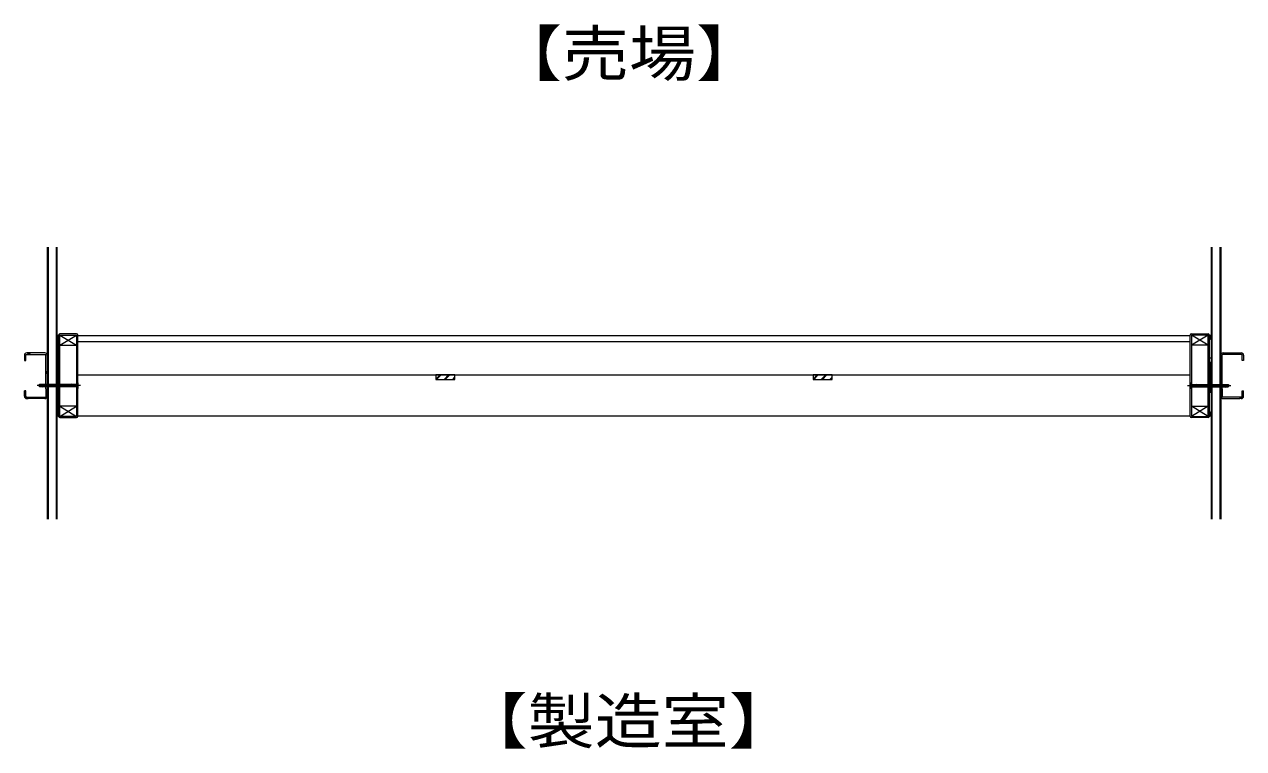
# Model space of a CAD drawing. Units: millimetres at full size, sheet at 1:20, with parts at other scales. Extents: x -16960 to 7878, y 6325 to 11789.
# Drawn here: x -16058 to -14458, y 7241 to 8192 of the extents above; entities that cross this region are included whole.
import ezdxf
from ezdxf.enums import TextEntityAlignment as Align

# ---------------------------------------------------------------- set-up
doc = ezdxf.new("R2010")
doc.units = ezdxf.units.MM
doc.header["$LTSCALE"] = 20
doc.linetypes.add('CHAIN1', pattern=[8, 5, -1, 1, -1])
doc.linetypes.add('CHAIN2', pattern=[12, 9, -1, 1, -1])
for name, color, linetype, lineweight in [('1-3_sunpousen', 5, 'Continuous', 9), ('2-1_20_図枠', 5, 'Continuous', 9), ('2-9_hojyosenn', 6, 'Continuous', 9), ('F-7', 7, 'Continuous', 15)]:
    doc.layers.add(name, color=color, linetype=linetype, lineweight=lineweight)
doc.styles.add('ＭＳ ゴシック', font='')
doc.styles.get('ＭＳ ゴシック').set_extended_font_data('MS Gothic')

msp = doc.modelspace()

# ---------------------------------------------------------------- linework, layer by layer
at = {"layer": '1-3_sunpousen', "color": 4, "lineweight": 5}
for p, q in [((-15988.4, 7783.76), (-14528.4, 7783.76)), ((-15518.4, 7726.32), (-15512.95, 7731.76)), ((-15517.54, 7725.76), (-15511.54, 7731.76)), ((-15507.64, 7725.76), (-15501.64, 7731.76)), ((-15506.23, 7725.76), (-15500.23, 7731.76)), ((-15496.33, 7725.76), (-15493.4, 7728.69)), ((-15023.4, 7726.32), (-15017.95, 7731.76)), ((-15022.54, 7725.76), (-15016.54, 7731.76)), ((-15012.64, 7725.76), (-15006.64, 7731.76)), ((-15011.23, 7725.76), (-15005.23, 7731.76)), ((-15001.33, 7725.76), (-14998.4, 7728.69)), ((-15494.91, 7725.76), (-15493.4, 7727.27)), ((-14999.91, 7725.76), (-14998.4, 7727.27)), ((-14528.4, 7677.76), (-15988.4, 7677.76))]:
    msp.add_line(p, q, dxfattribs=at)
at = {"layer": '1-3_sunpousen'}
for p, q in [((-15988.4, 7775.76), (-14528.4, 7775.76)), ((-15988.4, 7731.76), (-14528.4, 7731.76))]:
    msp.add_line(p, q, dxfattribs=at)
for points in [[(-15518.4, 7725.76), (-15493.4, 7725.76), (-15493.4, 7731.76), (-15518.4, 7731.76)], [(-15023.4, 7725.76), (-14998.4, 7725.76), (-14998.4, 7731.76), (-15023.4, 7731.76)]]:
    msp.add_lwpolyline(points, close=True, dxfattribs=at)
at = {"layer": '2-1_20_図枠', "color": 7, "lineweight": 15}
for p, q in [((-16013.4, 7677.36), (-16013.4, 7784.16)), ((-15990, 7785.76), (-16011.8, 7785.76)), ((-16011.8, 7784.16), (-15990, 7784.16)), ((-16011.8, 7677.36), (-16011.8, 7784.16)), ((-15990, 7784.16), (-15990, 7677.36)), ((-15988.4, 7677.36), (-15988.4, 7784.16)), ((-14528.4, 7677.36), (-14528.4, 7784.16)), ((-14526.8, 7785.76), (-14505, 7785.76)), ((-14526.8, 7784.16), (-14526.8, 7677.36)), ((-14505, 7784.16), (-14526.8, 7784.16)), ((-14505, 7677.36), (-14505, 7784.16)), ((-14503.4, 7677.36), (-14503.4, 7784.16)), ((-15990, 7677.36), (-16011.8, 7677.36)), ((-16011.8, 7675.76), (-15990, 7675.76)), ((-14526.8, 7677.36), (-14505, 7677.36)), ((-14505, 7675.76), (-14526.8, 7675.76))]:
    msp.add_line(p, q, dxfattribs=at)
at = {"layer": '2-1_20_図枠', "linetype": 'CHAIN1'}
for p, q in [((-16011.8, 7784.16), (-15990, 7770.76)), ((-16011.8, 7770.76), (-15990, 7784.16)), ((-14505, 7784.16), (-14526.8, 7770.76)), ((-14505, 7770.76), (-14526.8, 7784.16)), ((-16011.8, 7770.76), (-15990, 7770.76)), ((-14505, 7770.76), (-14526.8, 7770.76)), ((-15990, 7690.76), (-16011.8, 7690.76)), ((-16011.8, 7690.76), (-15990, 7677.36)), ((-16011.8, 7677.36), (-15990, 7690.76)), ((-14526.8, 7690.76), (-14505, 7690.76)), ((-14505, 7690.76), (-14526.8, 7677.36)), ((-14505, 7677.36), (-14526.8, 7690.76))]:
    msp.add_line(p, q, dxfattribs=at)
at = {"layer": '2-1_20_図枠', "color": 4, "lineweight": 5}
for p, q in [((-15988.4, 7783.76), (-15916.17, 7783.76)), ((-14589.43, 7783.76), (-14528.4, 7783.76))]:
    msp.add_line(p, q, dxfattribs=at)
at = {"layer": '2-1_20_図枠'}
for p, q in [((-16031.36, 7760.76), (-16055.36, 7760.76)), ((-16052.44, 7758.82), (-16054.12, 7760.5)), ((-16050.91, 7758.97), (-16052.44, 7760.5)), ((-14485.44, 7760.76), (-14461.44, 7760.76)), ((-14465.88, 7758.97), (-14464.35, 7760.5)), ((-14464.35, 7758.82), (-14462.67, 7760.5)), ((-16058.36, 7757.76), (-16058.36, 7750.76)), ((-16058.36, 7750.76), (-16056.36, 7750.76)), ((-16056.36, 7758.76), (-16030.36, 7758.76)), ((-16056.36, 7750.76), (-16056.36, 7758.76)), ((-16030.36, 7713.76), (-16030.36, 7758.76)), ((-16028.36, 7757.76), (-16028.36, 7713.76)), ((-14488.44, 7757.76), (-14488.44, 7713.76)), ((-14460.44, 7758.76), (-14486.44, 7758.76)), ((-14486.44, 7713.76), (-14486.44, 7758.76)), ((-14460.44, 7750.76), (-14460.44, 7758.76)), ((-16028.59, 7734.91), (-16030.42, 7736.75)), ((-16028.44, 7733.23), (-16030.27, 7735.07)), ((-14488.36, 7733.23), (-14486.52, 7735.07)), ((-14488.2, 7734.91), (-14486.37, 7736.75)), ((-16030.36, 7713.76), (-16030.36, 7702.76)), ((-16028.36, 7703.76), (-16028.36, 7713.76)), ((-14488.44, 7703.76), (-14488.44, 7713.76)), ((-14486.44, 7713.76), (-14486.44, 7702.76)), ((-16056.36, 7710.76), (-16058.36, 7710.76)), ((-16058.36, 7703.76), (-16058.36, 7710.76)), ((-16056.36, 7703.76), (-16056.36, 7710.76)), ((-16056.36, 7703.76), (-16056.36, 7702.76)), ((-16056.36, 7702.76), (-16030.36, 7702.76)), ((-16054.12, 7700.82), (-16055.96, 7702.66)), ((-16055.36, 7700.76), (-16053.36, 7700.76)), ((-16052.9, 7700.82), (-16054.81, 7702.73)), ((-16031.36, 7700.76), (-16053.36, 7700.76)), ((-14460.44, 7702.76), (-14486.44, 7702.76)), ((-14485.44, 7700.76), (-14463.43, 7700.76)), ((-14463.9, 7700.82), (-14461.98, 7702.73)), ((-14461.44, 7700.76), (-14463.43, 7700.76)), ((-14462.67, 7700.82), (-14460.84, 7702.66)), ((-14460.44, 7710.76), (-14458.44, 7710.76)), ((-14460.44, 7703.76), (-14460.44, 7710.76)), ((-14460.44, 7703.76), (-14460.44, 7702.76)), ((-14458.44, 7703.76), (-14458.44, 7710.76))]:
    msp.add_line(p, q, dxfattribs=at)
msp.add_lwpolyline([(-14458.44, 7757.76), (-14458.44, 7750.76), (-14460.44, 7750.76)], dxfattribs=at)
at = {"layer": '2-1_20_図枠', "color": 7, "lineweight": 15}
for centre, start, end in [((-16011.8, 7784.16), 90, 180), ((-15990, 7784.16), 0, 90), ((-15990, 7784.16), 0, 90), ((-14526.8, 7784.16), 90, 180), ((-14505, 7784.16), 0, 90), ((-16011.8, 7677.36), 180, 270), ((-15990, 7677.36), 270, 0), ((-14526.8, 7677.36), 180, 270), ((-14505, 7677.36), 270, 0)]:
    msp.add_arc(centre, 1.6, start, end, dxfattribs=at)
at = {"layer": '2-1_20_図枠'}
for centre, start, end in [((-16055.36, 7757.76), 90, 180), ((-16031.36, 7757.76), 0, 90), ((-14485.44, 7757.76), 90, 180), ((-14461.44, 7757.76), 0, 90), ((-16055.36, 7703.76), 180, 270), ((-16031.36, 7703.76), 270, 0.00032), ((-14485.44, 7703.76), 179.99968, 270), ((-14461.44, 7703.76), 270, 0)]:
    msp.add_arc(centre, 3, start, end, dxfattribs=at)
at = {"layer": '2-9_hojyosenn', "linetype": 'CHAIN2'}
for p, q in [((-15984.74, 7717.81), (-16041.45, 7717.81)), ((-14532.05, 7717.81), (-14475.34, 7717.81))]:
    msp.add_line(p, q, dxfattribs=at)
at = {"layer": '2-9_hojyosenn'}
for p, q in [((-16034.66, 7719.41), (-16039.85, 7717.81)), ((-16038.25, 7716.21), (-16039.85, 7717.81)), ((-15989.9, 7719.41), (-16038.25, 7719.41)), ((-15989.9, 7716.21), (-16038.25, 7716.21)), ((-16034.59, 7719.81), (-16035.29, 7715.81)), ((-15996.72, 7719.81), (-16033.98, 7715.81)), ((-16033.18, 7719.81), (-16033.88, 7715.81)), ((-16031.77, 7719.81), (-16032.47, 7715.81)), ((-16030.36, 7719.81), (-16031.06, 7715.81)), ((-16028.95, 7719.81), (-16029.65, 7715.81)), ((-15995.31, 7719.81), (-15996.02, 7715.81)), ((-15993.9, 7719.81), (-15994.61, 7715.81)), ((-15992.49, 7719.81), (-15993.2, 7715.81)), ((-15991.08, 7719.81), (-15991.79, 7715.81)), ((-15989.9, 7718.52), (-15990.37, 7715.81)), ((-15988.4, 7721.41), (-15989.9, 7719.41)), ((-15989.9, 7719.41), (-15989.9, 7716.21)), ((-15989.9, 7716.21), (-15988.4, 7714.21)), ((-15988.4, 7721.41), (-15988.4, 7714.21)), ((-15988.4, 7721.01), (-15988.4, 7714.61)), ((-14528.4, 7721.41), (-14528.4, 7714.21)), ((-14528.4, 7721.41), (-14526.9, 7719.41)), ((-14528.4, 7721.01), (-14528.4, 7714.61)), ((-14526.9, 7716.21), (-14528.4, 7714.21)), ((-14526.9, 7719.41), (-14478.54, 7719.41)), ((-14526.9, 7719.41), (-14526.9, 7716.21)), ((-14526.9, 7718.52), (-14526.42, 7715.81)), ((-14526.9, 7716.21), (-14478.54, 7716.21)), ((-14525.71, 7719.81), (-14525.01, 7715.81)), ((-14524.3, 7719.81), (-14523.6, 7715.81)), ((-14522.89, 7719.81), (-14522.19, 7715.81)), ((-14521.48, 7719.81), (-14520.77, 7715.81)), ((-14520.07, 7719.81), (-14482.81, 7715.81)), ((-14487.85, 7719.81), (-14487.14, 7715.81)), ((-14486.44, 7719.81), (-14485.73, 7715.81)), ((-14485.03, 7719.81), (-14484.32, 7715.81)), ((-14483.61, 7719.81), (-14482.91, 7715.81)), ((-14482.2, 7719.81), (-14481.5, 7715.81)), ((-14482.13, 7719.41), (-14476.94, 7717.81)), ((-14476.94, 7717.81), (-14479.32, 7717.12)), ((-14479.32, 7717.12), (-14478.54, 7716.21)), ((-14478.54, 7719.41), (-14476.94, 7717.81)), ((-14478.54, 7716.21), (-14476.94, 7717.81))]:
    msp.add_line(p, q, dxfattribs=at)
msp.add_lwpolyline([(-16038.25, 7719.41), (-16039.85, 7717.81), (-16037.47, 7717.12), (-16038.25, 7716.21)], dxfattribs=at)
at = {"layer": 'F-7'}
for p, q in [((-16028.36, 7899.6), (-16028.36, 7542.26)), ((-16027.36, 7899.6), (-16027.36, 7542.26)), ((-16016.86, 7899.6), (-16016.86, 7542.26)), ((-16015.86, 7899.6), (-16015.86, 7542.26)), ((-14500.94, 7899.6), (-14500.94, 7542.26)), ((-14499.94, 7899.6), (-14499.94, 7542.26)), ((-14489.44, 7899.6), (-14489.44, 7542.26)), ((-14488.44, 7899.6), (-14488.44, 7542.26)), ((-16015.86, 7781.62), (-16013.4, 7784.08)), ((-16015.86, 7781.45), (-16013.4, 7778.99)), ((-16015.86, 7778.79), (-16013.4, 7781.25)), ((-16015.86, 7778.62), (-16014.98, 7777.75)), ((-16015.76, 7784.19), (-16013.4, 7781.82)), ((-16014.07, 7777.75), (-16013.4, 7778.42)), ((-14503.4, 7781.62), (-14500.93, 7784.08)), ((-14503.4, 7781.45), (-14500.93, 7778.99)), ((-14503.4, 7778.79), (-14500.93, 7781.25)), ((-14503.4, 7778.62), (-14502.52, 7777.75)), ((-14503.3, 7784.19), (-14500.93, 7781.82)), ((-14501.61, 7777.75), (-14500.93, 7778.42)), ((-16015.86, 7754.03), (-16013.4, 7754.03)), ((-16015.86, 7708.6), (-16013.4, 7754.03)), ((-16015.86, 7754.03), (-16013.4, 7708.6)), ((-14500.94, 7754.03), (-14503.4, 7708.6)), ((-14500.94, 7708.6), (-14503.4, 7754.03)), ((-14500.94, 7754.03), (-14503.4, 7754.03)), ((-16011.8, 7730.76), (-16013.4, 7730.76)), ((-16015.86, 7708.6), (-16013.4, 7708.6)), ((-14500.94, 7708.6), (-14503.4, 7708.6)), ((-16015.86, 7682.89), (-16014.98, 7683.77)), ((-16015.86, 7682.73), (-16013.4, 7680.26)), ((-16015.86, 7680.06), (-16013.4, 7682.52)), ((-16015.86, 7679.9), (-16013.4, 7677.44)), ((-16015.76, 7677.33), (-16013.4, 7679.69)), ((-16014.07, 7683.77), (-16013.4, 7683.09)), ((-14503.4, 7682.89), (-14502.52, 7683.77)), ((-14503.4, 7682.73), (-14500.93, 7680.26)), ((-14503.4, 7680.06), (-14500.93, 7682.52)), ((-14503.4, 7679.9), (-14500.93, 7677.44)), ((-14503.3, 7677.33), (-14500.93, 7679.69)), ((-14501.61, 7683.77), (-14500.93, 7683.09))]:
    msp.add_line(p, q, dxfattribs=at)
for centre, start, end in [((-16014.56, 7786.1), 235.32675, 300.85785), ((-14502.09, 7786.1), 235.32675, 300.85785), ((-16014.56, 7675.42), 59.14215, 124.67325), ((-14502.09, 7675.42), 59.14215, 124.67325)]:
    msp.add_arc(centre, 2.26, start, end, dxfattribs=at)

# ---------------------------------------------------------------- texts
at = {"layer": '1-3_sunpousen', "color": 7, "style": 'ＭＳ ゴシック', "width": 1.1}
for s, p in [('【売場】', (-15440.93, 8106.8)), ('【製造室】', (-15485.93, 7230.48))]:
    msp.add_text(s, height=58.65, dxfattribs=at).set_placement(p, align=Align.BOTTOM_LEFT)

doc.saveas('drawing.dxf')
